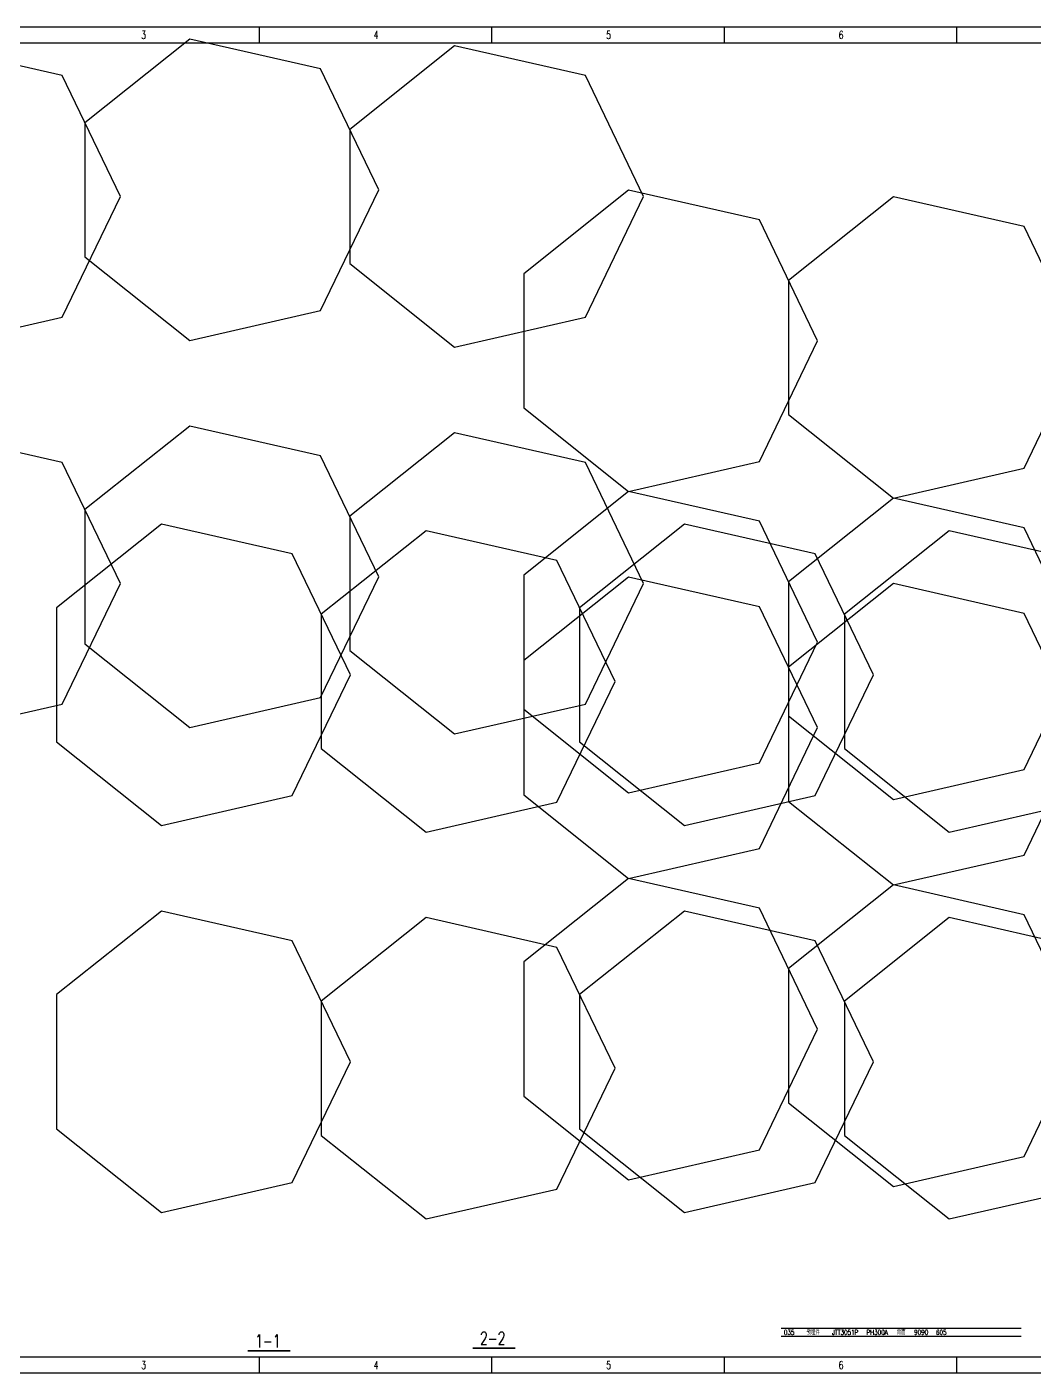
# Model space of a CAD drawing. Extents: x 289831 to 409659, y -93974 to -72949.
# Drawn here: x 380373 to 396098, y -93974 to -72949 of the extents above; entities that cross this region are included whole.
import ezdxf
from ezdxf.enums import TextEntityAlignment as Align

# ---------------------------------------------------------------- set-up
doc = ezdxf.new("R2010")
doc.units = 0
doc.layers.get('0').update_dxf_attribs({"linetype": 'CONTINUOUS'})
for name, color, linetype in [('B版云线202106', 2, 'CONTINUOUS'), ('NHJJJP_CenterLine', 7, 'CONTINUOUS'), ('NHJTTT_OpenLine', 7, 'CONTINUOUS'), ('文字', 4, 'CONTINUOUS')]:
    doc.layers.add(name, color=color, linetype=linetype)
doc.styles.add('HZ', font='TXT.shx', dxfattribs={"width": 0.7, "bigfont": 'hz.shx'})
doc.styles.add('RH', font='romans.shx', dxfattribs={"width": 0.7, "bigfont": 'hz.shx'})
doc.styles.add('romand', font='romand.shx', dxfattribs={"width": 0.7, "height": 200, "bigfont": 'OCHINESE.shx'})

# ---------------------------------------------------------------- blocks, each defined once
blk = doc.blocks.new('tk1')
at = {"color": 4, "flags": 128}
for points in [[(45509, -541568), (82684, -541568)], [(57024, -541568), (57024, -541818)], [(60654, -541568), (60654, -541818)], [(64284, -541568), (64284, -541818)], [(67914, -541568), (67914, -541818)], [(57024, -562343), (57024, -562593)], [(60654, -562343), (60654, -562593)], [(64284, -562343), (64284, -562593)], [(67914, -562343), (67914, -562593)], [(82684, -562593), (45509, -562593)]]:
    blk.add_lwpolyline(points, dxfattribs=at)
blk.add_lwpolyline([(46134, -541818), (82432, -541818), (82432, -562343), (46134, -562343)], close=True)
at = {"color": 0, "style": 'HZ', "width": 0.7}
for s, p in [('3', (55182, -541755)), ('4', (58812, -541755)), ('5', (62442, -541755)), ('6', (66072, -541755)), ('3', (55182, -562530)), ('4', (58812, -562530)), ('5', (62442, -562530)), ('6', (66072, -562530))]:
    blk.add_text(s, height=125, dxfattribs=at).set_placement(p)

msp = doc.modelspace()

# ---------------------------------------------------------------- linework, layer by layer
for points in [[(372484, -72949), (409659, -72949), (409659, -93974), (372484, -93974)], [(385867, -75492), (384958, -73605), (382916, -73139), (381279, -74445), (381279, -76540), (382916, -77846), (384958, -77380)], [(381833, -75596), (380924, -73709), (378882, -73243), (377245, -74549), (377245, -76643), (378882, -77949), (380924, -77483)], [(390001, -75596), (389092, -73709), (387050, -73243), (385413, -74549), (385413, -76643), (387050, -77949), (389092, -77483)], [(392718, -77851), (391809, -75963), (389767, -75497), (388129, -76803), (388129, -78898), (389767, -80204), (391809, -79738)], [(396851, -77954), (395943, -76067), (393901, -75601), (392263, -76907), (392263, -79001), (393901, -80307), (395943, -79841)], [(385867, -81535), (384958, -79648), (382916, -79182), (381279, -80488), (381279, -82583), (382916, -83889), (384958, -83423)], [(381833, -81639), (380924, -79752), (378882, -79286), (377245, -80592), (377245, -82686), (378882, -83992), (380924, -83526)], [(390001, -81639), (389092, -79752), (387050, -79286), (385413, -80592), (385413, -82686), (387050, -83992), (389092, -83526)], [(392718, -82557), (391809, -80670), (389767, -80204), (388129, -81510), (388129, -83604), (389767, -84910), (391809, -84444)], [(396851, -82661), (395943, -80773), (393901, -80307), (392263, -81613), (392263, -83708), (393901, -85014), (395943, -84548)], [(385423, -83067), (384514, -81180), (382472, -80714), (380835, -82020), (380835, -84114), (382472, -85420), (384514, -84954)], [(393591, -83067), (392682, -81180), (390640, -80714), (389003, -82020), (389003, -84114), (390640, -85420), (392682, -84954)], [(389557, -83171), (388648, -81283), (386606, -80817), (384968, -82123), (384968, -84218), (386606, -85524), (388648, -85058)], [(397725, -83171), (396816, -81283), (394774, -80817), (393136, -82123), (393136, -84218), (394774, -85524), (396816, -85058)], [(392718, -83893), (391809, -82006), (389767, -81540), (388129, -82846), (388129, -84941), (389767, -86247), (391809, -85781)], [(396851, -83997), (395943, -82110), (393901, -81644), (392263, -82950), (392263, -85044), (393901, -86350), (395943, -85884)], [(392718, -88600), (391809, -86713), (389767, -86247), (388129, -87553), (388129, -89647), (389767, -90953), (391809, -90487)], [(396851, -88703), (395943, -86816), (393901, -86350), (392263, -87656), (392263, -89751), (393901, -91057), (395943, -90591)], [(385423, -89110), (384514, -87223), (382472, -86757), (380835, -88063), (380835, -90157), (382472, -91463), (384514, -90997)], [(393591, -89110), (392682, -87223), (390640, -86757), (389003, -88063), (389003, -90157), (390640, -91463), (392682, -90997)], [(389557, -89213), (388648, -87326), (386606, -86860), (384968, -88166), (384968, -90261), (386606, -91567), (388648, -91101)], [(397725, -89213), (396816, -87326), (394774, -86860), (393136, -88166), (393136, -90261), (394774, -91567), (396816, -91101)]]:
    msp.add_lwpolyline(points, close=True)
at = {"layer": 'NHJJJP_CenterLine', "color": 1}
for p, q in [((392149, -93274), (395899, -93274)), ((392149, -93399), (395899, -93399))]:
    msp.add_line(p, q, dxfattribs=at)
at = {"layer": '文字', "color": 4, "const_width": 25, "flags": 128}
for points in [[(384488, -93627), (383819, -93627)], [(388000, -93584), (387332, -93584)]]:
    msp.add_lwpolyline(points, dxfattribs=at)

# ---------------------------------------------------------------- block references
at = {"layer": 'B版云线202106'}
msp.add_blockref('tk1', (326975, 468619), dxfattribs=at)

# ---------------------------------------------------------------- texts
at = {"layer": 'NHJTTT_OpenLine', "color": 3, "style": 'RH', "width": 0.7}
for s, p in [('035', (392274, -93337)), ('预埋件', (392649, -93337)), ('JTT3051P', (393149, -93337)), ('PH300A', (393649, -93337)), ('背面', (394024, -93337)), ('9090', (394336, -93337)), ('605', (394649, -93337))]:
    msp.add_text(s, height=75, dxfattribs=at).set_placement(p, align=Align.MIDDLE_CENTER)
at = {"layer": '文字', "color": 4, "style": 'romand', "width": 0.7}
for s, p in [('2-2', (387448, -93529)), ('1-1', (383936, -93573))]:
    msp.add_text(s, height=200, dxfattribs=at).set_placement(p)

doc.saveas('drawing.dxf')
